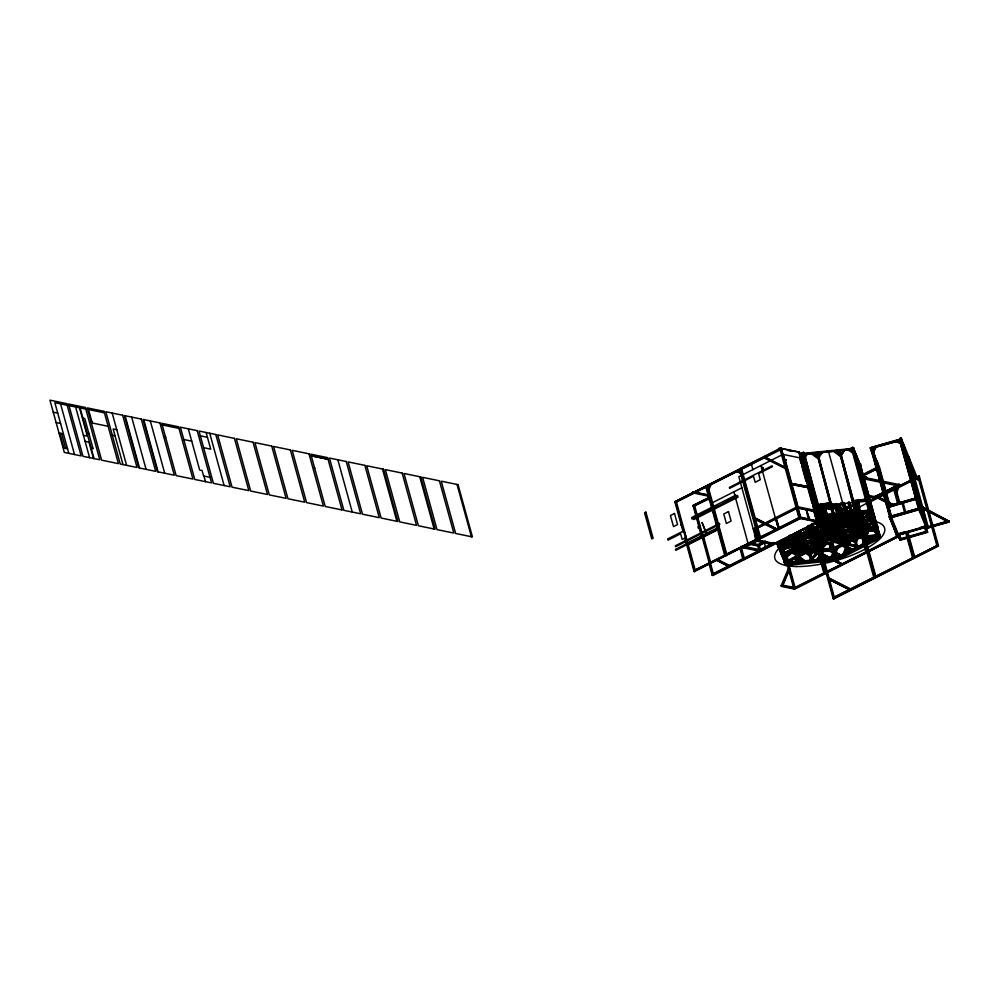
<?xml version="1.0" encoding="UTF-8"?>
<svg xmlns="http://www.w3.org/2000/svg" width="999" height="999" viewBox="0 0 999 999"><rect width="100%" height="100%" fill="white"/><g stroke="black" fill="none" stroke-linecap="round" stroke-linejoin="round"><path stroke-width="1.5" d="M775.212 529.458L754.745 518.993L755.144 517.932L776.972 529.083L754.407 517.769L755.144 517.932M849.113 589.647L828.646 579.183L829.058 578.121L849.512 588.586M707.891 488.299L709.053 485.402L709.789 485.551M788.248 536.55L786.026 542.145L786.762 542.295M789.135 536.363L787.05 541.62L787.786 541.77L789.884 536.525M808.428 526.598L806.043 532.517L805.306 532.367L808.091 525.374L809.44 530.282M809.165 526.748L807.067 532.005L806.33 531.855M805.107 545.404L806.268 542.507M802.409 552.971L804.257 548.326L804.994 548.488M805.906 545.466L806.83 543.144M806.181 546.778L807.567 543.294M804.183 552.597L805.331 549.7L804.595 549.55L803.446 552.447L804.919 552.759L789.747 560.439M808.303 543.456L806.917 546.928L805.444 546.628M819.467 519.617L816.683 526.61L817.419 526.76M817.706 526.086L819.792 520.829L820.541 520.991L818.443 526.236M831.568 529.682L830.419 532.579L831.905 538.024L832.654 538.174M831.493 533.953L833.328 529.32M832.229 534.115L834.078 529.47L832.592 529.158L830.743 533.803L838.586 535.427M834.927 551.398L836.088 548.488M849.55 522.889L850.711 519.992M848.7 525.811L846.852 530.444L847.589 530.606M847.889 529.932L849.038 527.035L849.774 527.185M850.624 524.263L852.472 519.617M845.903 546.977L843.119 553.97L843.855 554.12M847.464 543.656L846.078 547.127L846.815 547.29L847.739 544.967M844.417 552.722L845.529 549.925M846.453 549.662L844.892 553.596L844.155 553.446L846.24 548.189L846.977 548.351M856.543 538.124L855.394 541.033L856.131 541.183M857.567 537.612L855.718 542.245L856.455 542.395L858.303 537.762L832.891 550.599L806.817 553.221L803.009 543.593L825.499 532.192L851.573 529.57L855.381 539.198L854.083 539.335L850.686 530.993L825.911 533.491L804.545 544.33L803.246 544.455L803.009 543.593M865.034 536.138L866.183 533.241L866.92 533.391M862.399 544.193L865.184 537.2L865.921 537.362M863.136 544.355L865.521 538.424M866.57 536.351L867.956 532.879L866.97 531.855L865.371 537.362L866.108 537.512M865.733 539.885L864.172 543.831L863.436 543.681M876.56 531.443L873.775 538.436L874.512 538.586M874.812 537.912L876.373 533.978M875.549 538.061L876.585 535.439M781.992 585.701L781.206 585.539L788.361 568.631L789.335 568.144L782.392 585.901L794.942 588.498L794.704 587.637L782.155 585.039L781.181 585.526L781.418 586.388L794.704 589.148L898.151 536.725L897.914 535.864L793.73 588.124L782.579 585.814M782.554 584.378L788.698 569.842L789.66 569.355L789.335 568.144M782.954 585.202L789.66 569.355M708.591 498.439L707.554 498.963L710.289 500.362M785.776 467.732L764.572 457.117L763.548 457.642L765.309 457.28L785.776 467.732L786.113 468.956L785.376 468.806M890.983 504.732L877.347 497.764L879.108 497.39L885.938 500.874M923.9 518.943L921.453 507.317L922.664 506.968L921.79 508.541L923.001 508.191M857.954 503.084L858.641 503.009L858.303 503.608L857.791 502.697M858.803 507.779L859.839 507.367L858.453 502.884L858.466 503.996L841.071 511.038L840.571 510.127L843.318 509.015M873.176 450.037L874.749 447.377M873.326 450.412L874.899 447.764M845.204 508.916L845.591 508.304L846.915 512.974M845.466 508.591L846.503 508.179L848.226 512.075L847.189 512.487L846.203 508.516L848.188 515.696M799.35 542.42L801.822 539.035L799.063 543.106L799.537 542.607M804.282 536.013L802.771 538.399L805.519 534.328L804.582 535.327M799.787 543.493L802.147 540.259M794.242 562.287L798.151 556.406L799.038 561.8L799.5 561.301M799.325 555.282L800.748 553.046L800.274 553.546M822.901 519.243L824.887 516.358L822.602 519.93M799.65 556.493L801.697 552.06M810.489 554.158L811.925 551.923L811.45 552.422M810.364 555.869L812.874 550.936M834.802 517.445L836.238 515.209L835.763 515.721M810.826 555.369L813.111 551.798M831.855 523.326L834.914 518.781L832.329 522.827M835.426 517.981L837.187 514.235L836.95 515.596L837.424 515.097L829.757 516.321L833.828 519.255L834.302 518.743L829.982 514.96L829.52 515.459L829.757 516.321L835.514 515.746M820.778 541.371L823.538 537.3M824 536.8L821.253 540.871L821.715 540.372M833.653 531.493L831.755 534.228M833.903 532.367L831.618 535.939L834.852 531.368M823.101 550.799L821.203 553.533L824.05 549.812L821.54 554.745L822.002 554.245M845.978 516.321L847.402 514.085L846.94 514.585M848.601 513.973L845.841 518.044L848.601 513.973L840.933 515.197L845.004 518.119L845.479 517.619L841.158 513.836L840.696 514.335M857.154 515.197L858.578 512.962L858.116 513.461M833.216 553.321L829.769 558.703L833.69 552.822L833.228 553.571L829.158 550.636L829.62 550.137L832.679 552.335M857.267 516.533L854.207 521.078L854.682 520.579M857.779 515.721L859.54 511.975L859.302 513.336L852.11 514.073L856.18 516.995L856.643 516.495L852.334 512.699L851.872 513.211M857.492 516.408L859.777 512.837L852.11 514.073M833.553 554.545L830.968 558.591L831.443 558.079M853.471 532.492L855.843 529.258L853.945 531.98L854.42 531.48M850.099 538.411L852.859 534.34L850.574 537.912L851.048 537.412M856.568 529.632L854.282 533.204L857.03 529.133L856.093 530.132M851.298 538.299L853.196 535.564M853.67 535.064L851.772 537.799M800.374 456.181L803.596 454.283L819.742 515.109L818.281 515.322L801.66 454.995L802.397 455.144M807.155 454.37L807.617 453.871L804.869 457.942L805.331 457.442M821.94 452.884L822.414 452.385L818.506 458.266L818.98 457.767M835.064 451.56L835.539 451.061L840.147 454.37M843.106 450.749L843.581 450.249L840.521 454.795L840.996 454.295M818.281 515.322L819.018 515.472L802.384 454.632L853.158 449.288L872.214 518.581L873.7 518.881L871.977 517.719L831.18 538.386L828.933 529.807M852.409 451.898L852.871 451.398L850.324 449.562M826.872 539.847L778.458 544.73L777.509 545.729L777.746 546.59L778.696 545.591L827.11 540.709L826.648 541.208M817.719 504.595L830.531 502.847L822.339 504.133M859.839 465.097L860.788 464.098L860.077 465.959M820.179 513.548L804.445 454.195L821.053 514.522L819.742 515.109M816.333 517.819L821.29 515.384L822.876 523.351L821.041 514.972L868.006 510.239L868.243 511.101M784.914 555.094L790.359 554.095L790.122 553.234L789.884 554.595L785.664 555.019M820.866 516.758L819.655 517.107M785.751 555.019L786.225 554.507L788.049 561.113M823.226 516.982L823.7 516.483L821.802 519.205L822.264 518.706M802.559 539.872L803.508 538.861L807.579 541.795M788.935 554.695L789.41 554.195L786.65 558.266L787.125 557.767M825.599 515.397L825.374 516.758L821.64 517.145M803.084 542.707L801.735 535.589M823.351 522.852L820.753 524.088M778.221 546.091L822.689 523.364M823.064 523.788L821.715 516.683M802.16 546.453L796.827 552.122L797.065 552.984L803.458 546.178M824.262 522.877L830.656 516.058M831.955 515.784L824.5 523.738L823.988 522.327M833.441 514.173L833.915 513.673L833.678 515.034M798.189 552.872L802.447 548.326M826.697 522.489L832.017 516.808M797.452 553.833L797.914 553.334L799.737 562.162L793.393 539.123M833.403 515.496L835.226 524.338L836.9 523.376L838.723 529.982L837.874 530.069L836.063 523.451M790.296 562.687L790.758 562.187L786.151 558.866M825.786 524.95L826.011 523.588M791.483 562.562L791.957 562.062L787.037 558.528M833.491 518.031L833.965 517.532L831.418 515.696M834.115 518.069L834.577 517.569L830.669 523.451L831.143 522.952M834.952 517.981L835.426 517.482L841.57 521.903M817.057 540.709L822.165 539.747M809.04 549.887L814.235 544.368M817.344 541.046L822.527 535.514M832.554 524.825L827.372 530.357L828.496 530.244L828.733 531.106L827.609 531.218L844.205 513.523L843.968 512.662L843.493 513.161M835.664 521.515L841.882 514.872M809.277 550.749L814.472 545.229M816.545 543.019L822.764 536.376M835.464 522.964L816.782 452.947L837.412 530.569M823.738 535.826L822.789 536.838L818.718 533.903L819.667 532.904L822.714 535.102M836.3 522.877L817.619 452.859L838.248 530.481M809.365 551.748L812.474 548.426M814.297 546.49L813.174 546.603L815.234 554.07L816.358 553.958L814.297 546.49L812.824 546.977L814.884 554.445L816.008 554.333M815.596 545.117L822.851 537.375M829.769 529.994L844.58 514.373L846.403 520.979L850.399 520.666L850.636 521.528L847.564 521.84M844.854 513.911L845.092 512.549L844.617 513.049L851.797 512.325M800.586 562.075L798.763 553.246M809.465 552.622L809.939 552.122L811.75 558.728L810.913 558.816L809.09 552.21M844.667 516.908L845.142 516.408L842.594 514.572M848.363 513.099L848.126 514.473L840.933 515.197M820.791 542.807L822.377 550.774L821.203 544.293M841.67 531.018L840.084 523.051L833.853 524.138M816.857 550.536L816.021 551.411L813.723 543.081M834.939 531.243L834.465 531.743L832.879 523.776L836.625 537.649M827.996 542.669L811.076 560.701L809.952 560.814L809.714 559.952L825.886 542.707M853.009 513.811L829.657 538.698L830.781 538.586M859.265 507.18L860.002 507.292L846.765 512.937M809.952 560.814L827.135 542.494M856.268 511.426L855.793 511.925L859.952 511.5L858.104 503.234L862.174 518.031M845.991 522.027L846.228 522.889L846.465 521.528M855.431 513.424L831.018 539.448L829.894 539.56L855.381 512.4L855.144 511.538L854.907 512.899M855.756 513.249L858.803 526.485M840.821 531.106L839.235 523.139L840.821 531.106L847.352 530.444M824.287 550.674L823.813 551.173L823.576 550.312M820.366 555.869L820.841 555.369L817.781 559.915L818.256 559.415M864.16 512.4L863.923 511.538L863.685 512.899L869.779 511.838L870.017 510.464L868.705 511.051L870.753 518.518M821.852 559.053L821.378 559.552L818.943 550.674M857.816 520.716L839.135 450.699L857.579 522.077L858.89 521.49M858.653 520.629L839.972 450.611L857.404 515.384M868.93 509.69L868.456 510.189L851.847 449.875L852.322 449.363L869.305 510.102L852.447 448.926L853.571 448.351L860.551 465.459L859.252 465.596M822.564 559.415L822.09 559.915L820.266 551.086L822.564 559.415L823.401 559.328L821.116 550.998L822.939 559.827L823.401 559.328M851.935 530.981L874.15 528.321M852.784 530.906L853.246 530.394L855.069 537M827.022 558.978L827.484 558.478L821.353 554.07M853.621 530.819L854.095 530.319L855.906 536.925M867.869 519.243L867.394 519.742L870.454 515.209L852.372 520.829M834.627 556.418L834.153 556.93L834.989 556.843M870.104 518.593L869.642 519.093L867.819 512.487L868.293 511.988L870.104 518.593L870.953 518.506L869.13 511.9L863.685 512.899M834.802 556.855L834.327 557.367L832.891 552.347L831.193 551.123M872.065 517.932L870.479 519.005L868.418 511.538M858.616 537.1L859.09 536.6L855.019 533.666L854.545 534.178L854.882 535.389L855.356 534.89L857.904 536.725M876.935 527.147L877.871 526.148L877.646 527.509M879.47 536.338L880.169 534.477L880.169 536.7L836.3 558.941L785.439 564.06L776.947 543.281M832.629 504.433L831.555 504.607L832.329 503.908L838.386 505.169M841.695 520.704L837.612 505.856L841.033 502.772M841.233 503.371L837.786 506.481L839.235 506.655L842.644 503.571M838.448 506.618L841.982 503.434M848.326 512.162L847.239 512.599L848.326 512.162L850.336 519.455M709.153 495.104L693.156 491.783L692.444 492.832M778.583 449.188L779.282 448.139L798.201 452.06M683.241 532.205L674.849 501.748L780.544 448.189L799.462 452.097L818.693 521.903L712.986 575.461L712.25 575.312L709.165 564.085M674.849 501.748L739.46 469.53M780.793 449.051L675.087 502.609L780.182 449.887M764.285 457.792L765.309 457.28M781.58 455.069L738.823 476.723L756.28 540.072M695.716 515.247L693.031 505.506L709.465 497.177M708.84 498.026L693.031 505.506M709.702 498.039L693.269 506.368L709.078 498.888M797.689 505.457L785.214 459.777L785.938 459.403M783.503 461.176L786.201 459.802M799.974 454.87L802.709 453.484L853.571 448.351M800.211 455.731L802.946 454.345L853.808 449.213L860.788 466.321M711.812 503.021L741.87 487.787M716.92 506.031L693.481 517.907L693.918 519.517L738.036 497.165L737.599 495.554L733.466 497.652M723.813 502.534L730.706 499.038M802.971 465.621L805.731 464.223M849.862 448.726L852.597 447.34L854.307 448.514L852.834 448.201L850.099 449.587M850.599 448.876L853.333 447.49L853.808 449.213L852.809 450.062M687.237 544.18L717.382 528.908M717.432 528.946L687.374 544.18L718.169 529.095M687.499 545.129L717.644 529.857M809.627 486.888L790.209 483.229L809.627 486.888L809.902 487.924L790.484 484.265L809.902 487.924M753.234 529.008L797.352 506.655L814.784 510.264L813.885 510.439L817.057 521.928L800.399 518.481L797.627 508.429M862.125 474.912L876.847 467.445M816.395 520.566L813.935 511.6L815.072 511.301L797.639 507.692L753.97 529.807L796.141 508.716M862.861 475.062L876.248 468.281M862.362 475.774L879.17 467.782L878.933 466.92M863.099 475.924L876.722 469.018L875.986 468.868M878.433 468.156L879.17 467.782M863.673 478.471L866.445 477.072L866.682 477.934L863.173 479.183M754.432 535.077L755.406 534.59M806.355 509.852L809.452 519.018L806.193 509.465L808.278 519.143M813.486 506.406L816.146 505.057M813.723 507.267L816.383 505.919L815.646 505.756M761.5 536.738L799.362 517.557L800.024 518.668L799.749 517.632M724.725 555.569L693.843 570.691L800.274 517.282M725.361 554.72L758.441 538.473M774.637 530.269L759.053 537.637M776.76 529.283L798.925 517.969M799.55 517.644L800.624 517.195L816.77 520.891M684.877 538.124L694.08 571.553L799.774 517.994L818.693 521.903M694.08 571.553L800.511 518.144L781.293 448.339L740.072 468.706L759.29 538.498L760.027 538.661M757.242 540.347L800.898 518.219L798.026 507.767M813.935 511.6L814.684 511.213L817.557 521.678L773.9 543.793M753.446 549.1L742.769 546.878L743.006 547.739L757.067 540.621L773.85 544.093L773.613 542.757M756.83 541.271L744.717 547.402L744.48 546.54M830.294 505.257L825.199 507.829L830.631 527.547L824.537 507.692L830.893 504.47L830.231 504.333M825.361 508.429L831.73 505.207L834.078 513.748M763.748 541.82L758.366 544.542L760.027 550.574M816.982 514.985L819.38 513.773M752.022 543.931L758.129 545.192L764.485 541.97M765.334 541.995L757.816 545.941L759.003 550.249M749.213 544.155L758.366 546.053L766.071 542.145M832.529 508.441L836.338 506.505M816.096 516.958L818.631 515.671L819.043 516.97M821.315 523.801L820.579 523.651L818.518 516.183L819.242 515.809L870.753 510.626L873.188 519.592L822.514 525.162L779.757 546.828L778.458 546.952L777.247 542.457M833.191 508.578L835.738 507.292M836.513 507.105L831.418 509.69L824.699 508.291L831.068 505.069L836.388 506.068M832.08 509.827L838.448 506.605M816.195 518.868L820.216 516.833L825.836 516.258M817.182 518.893L819.33 517.807M759.789 549.712L770.566 544.255M771.303 544.405L712.012 574.45L772.14 544.43L771.902 543.568M816.982 521.266L818.456 521.041L811.7 524.463M712.25 575.312L817.944 521.753L798.725 451.948M799.5 535.189L800.224 533.828L827.172 539.41L826.198 539.91M778.546 544.954L780.581 544.967L779.844 541.808M820.579 523.651L823.526 523.289M863.823 477.322L900.049 484.79L874.425 497.302L899.212 484.04L900.286 485.651L864.06 478.184M800.299 534.453L801.023 534.078M809.864 529.645L801.598 533.841L797.14 532.917M813.586 527.759L820.466 524.275M883.241 492.619L874.25 496.69M886.013 491.208L895.716 486.288M802.896 533.703L805.494 532.392M814.247 527.959L818.131 525.986M822.277 524.3L779.52 545.966L786.563 563.498L836.113 558.503L880.169 536.7L872.626 518.256L872.864 519.118M839.322 516.233L828.883 521.503L828.608 520.904L833.616 518.381M835.164 517.707L840.321 514.985M883.403 493.219L875.087 497.44L870.554 496.503M886.175 491.82L898.663 485.489M803.208 534.003L810.102 530.506M815.196 527.922L820.703 525.137M778.458 546.952L822.339 524.725L873.188 519.592M836.026 517.644L838.623 516.333M869.33 500.836L883.178 493.818M885.951 492.42L919.242 476.073L938.461 545.879L833.94 598.851L833.191 598.701L822.726 560.476M817.07 527.497L819.667 526.186M870.067 500.998L919.242 476.073M838.935 516.908L831.53 520.666L833.491 527.784M869.567 501.698L883.416 494.68M886.188 493.281L919.48 476.935L886.925 493.431M791.071 535.289L792.594 540.846L791.133 541.058M830.319 521.778L834.115 519.855M848.513 512.45L855.019 509.153M859.152 507.167L867.919 502.734M870.304 501.86L884.152 494.842M838.835 518.181L837.624 518.731L837.786 517.994M848.838 513.036L857.679 508.653M840.097 521.116L851.847 515.159L856.205 516.058M835.152 524.1L829.807 526.798L830.469 526.948M840.758 521.253L849.849 516.645M840.259 521.715L852.022 515.759L860.726 517.569L856.48 502.16M829.969 527.41L839.322 522.664M841.995 521.316L853.183 515.434L831.967 526.873M792.806 534.727L822.464 531.393M800.798 544.293L783.278 553.171L785.064 559.54L783.853 559.89L782.392 554.707M806.193 541.558L816.97 536.101M828.883 531.568L827.909 530.556L842.731 523.051M848.126 520.317L864.297 512.125M786.712 551.96L797.489 546.49M806.93 541.72L813.661 538.299M832.691 528.658L842.12 523.876M850.211 519.78L855.594 517.057M858.291 515.684L862.337 513.636M867.731 510.901L870.429 509.54M784.864 553.346L803.733 543.793M804.307 543.468L825.674 532.629L838.061 531.381M856.443 517.082L828.308 530.906L828.708 532.142L829.432 530.794M859.14 515.709L869.929 510.252L871.403 510.551L869.692 509.39L866.882 510.801L862.724 511.226M803.246 544.455L825.736 533.054L851.81 530.432L855.381 539.198M784.252 554.183L803.121 544.63L802.746 543.568L803.408 545.466M811.213 540.534L816.595 537.799M845.054 523.376L847.751 522.015M851.448 520.142L854.495 518.593M858.528 516.545L870.666 510.402L853.895 449.438L852.684 449.787M803.858 544.78L786.338 553.658L786.201 552.747M832.317 530.357L840.409 526.261M843.094 524.9L848.501 522.09L850.324 528.696M852.184 520.292L871.403 510.551M784.265 555.169L785.376 554.595L781.905 545.804M832.142 527.859L836.687 528.796L847.377 523.376M855.394 519.318L859.402 517.282L855.156 501.885M828.471 533.329L829.432 532.842M837.349 528.933L848.039 523.513M857.392 518.781L860.626 517.145M858.116 518.893L860.726 517.569M824.55 536.026L830.731 534.24M865.584 519.717L869.355 517.807M837.861 534.278L841.857 532.255M865.858 520.092L869.842 518.069M833.466 538.736C827.759 540.084 811.7 544.792 833.466 538.736L834.265 540.796L830.968 542.469M826.373 542.869L785.938 563.349L784.465 563.049L784.227 562.187L824.662 541.695M838.099 535.139L842.095 533.116M867.419 520.279L870.079 518.931M791.707 558.928L805.182 552.097M807.879 550.724L821.353 543.906M832.292 538.361L844.417 532.217M848.463 530.169L852.509 528.109M855.194 526.748L861.937 523.339M784.465 563.049L824.899 542.557M828.858 540.546C834.952 539.185 825.049 541.246 827.122 541.957M827.234 540.584L830.444 539.747L872.214 518.581M807.267 551.56L816.695 546.79M833.029 538.511L846.503 531.68M855.931 526.898L858.628 525.536M864.023 522.802L869.417 520.067M871.84 519.305L878.87 536.838L878.633 535.976L835.876 557.642L786.325 562.637L786.563 563.498L785.439 564.06L785.202 563.199L825.636 542.719M832.529 539.223L848.7 531.031M851.398 529.657L870.266 520.104M833.266 539.373L849.437 531.181L851.573 532.642M852.135 529.807L873.7 518.881M843.468 534.765L848.975 531.967M850.686 530.993L851.81 530.432L851.573 529.57M840.596 538.786L843.306 537.425M847.352 535.364L851.41 533.304M847.701 535.664L851.623 533.678M842.12 538.711L851.585 533.916M842.644 538.911L851.785 534.278M838.823 541.158L862.249 529.295M866.245 527.285L872.514 524.113M847.302 537.237L848.276 536.738L850.324 544.205L849.362 544.705M849.899 538.898L844.642 541.558L845.067 542.957M856.455 535.576L865.646 530.919L866.483 531.655L863.798 523.951M857.117 535.714L859.752 534.378M862.374 533.054L866.308 531.056M844.804 542.157L851.373 538.836M856.618 536.176L872.327 528.171M834.465 547.877L839.672 545.242M843.306 543.356L844.03 542.994L842.207 536.388M866.121 531.843L869.917 529.907M806.58 552.36L806.817 553.221L807.941 552.659L807.704 551.798L832.479 549.3L853.845 538.473L851.023 531.53M857.192 536.813L875.049 527.772L875.286 528.633L870.991 530.806L870.753 529.945L871.727 530.956L875.374 529.12M853.82 539.01L832.654 549.737L805.918 552.522L805.681 551.66M859.165 536.338L861.65 535.089M866.358 532.704L871.428 530.132M804.545 544.33L807.941 552.659L832.716 550.162L856.33 538.236M866.345 533.316L867.719 532.617L864.722 521.74M862.986 535.389L867.956 532.879L861.001 535.876L860.763 535.002L865.371 537.887M835.464 556.343L836.925 556.118M855.918 545.978L856.643 545.604L854.832 538.998L855.569 539.148L857.392 545.754L855.918 545.978L853.845 538.473M836.375 556.93L837.112 556.555L835.114 549.512L834.377 549.363L836.188 555.968M857.454 546.378L858.428 545.891L858.665 546.753L857.691 547.24L832.254 541.97M829.969 543.144L836.063 558.079L877.197 537.225M781.418 586.388L782.392 585.901M794.467 588.286L865.846 552.11M867.194 551.436L896.578 536.538M793.968 588.985L898.151 536.725M912.599 558.004L832.954 597.827L938.223 545.017L913.985 557.305M833.191 598.701L938.461 545.879M855.544 503.608L840.409 509.74L853.134 505.244M845.916 507.967L854.332 504.557M858.141 503.221L856.767 503.109M840.733 510.514L841.757 510.102L843.019 512.849M846.078 508.354L854.108 505.094M840.921 510.651L858.803 503.409M847.314 511.738L854.182 508.953M859.477 506.805L858.441 507.23L857.429 504.408L858.466 503.996L859.839 507.367M848.263 511.625L855.144 508.841M846.253 512.862L855.881 508.966M845.816 509.115L846.503 508.179M832.679 519.443L829.482 520.467L829.744 521.066L833.641 519.83M836.038 518.381L838.661 517.557M828.608 520.904L832.542 519.655M836.238 519.005L838.935 518.156M830.169 521.091L834.065 519.855M853.071 450.736L854.282 450.387L854.907 452.972M853.246 451.136L854.445 450.786M902.397 444.555L915.833 477.497L917.045 477.147L901.148 437.899L899.937 438.249L919.53 509.627L918.893 509.815L899.512 440.234L918.568 508.678L890.459 516.346M853.358 452.097L854.57 451.748M871.702 448.264L900.574 440.347L870.491 448.613L870.254 447.752L901.385 438.761M901.498 439.048L871.465 447.402L890.696 517.207L900.099 540.259L927.596 532.317L925.786 525.899L920.778 527.222M854.495 454.22L855.706 453.871L874.974 523.663M872.152 449.35L870.941 449.7L872.277 454.021L873.476 453.671L872.152 449.35L871.103 450.099M855.107 455.706L856.318 455.369L856.842 457.829L855.631 458.179M855.269 456.118L856.48 455.769L857.167 459.053M871.94 452.797L873.138 452.447L890.521 515.534M855.506 457.892L856.717 457.554M902.909 445.791L904.107 445.442L906.867 458.529M856.905 460.127L858.116 459.777L860.127 466.283L858.915 466.633L856.905 460.127L858.278 460.177M874.475 458.266L875.349 459.053M858.178 463.236L859.39 462.887L859.902 465.347M858.341 463.636L859.552 463.286L860.239 466.57M859.103 465.497L860.314 465.147M875.599 461.126L876.81 460.776L889.447 506.655M859.377 466.171L860.589 465.821L877.322 526.423L838.336 537.574M876.16 462.475L877.359 462.125M876.273 463.436L877.484 463.086M860.276 469.418L861.475 469.068L860.151 464.747M905.319 457.667L906.53 457.317L903.945 445.042L902.746 445.392L904.107 445.442M909.04 457.53L907.829 457.879L923.938 516.321M878.034 466.795L879.245 466.446L890.072 505.781M907.954 458.154L909.152 457.804M908.066 458.441L909.277 458.091M879.357 467.02L878.271 467.657L879.482 467.307L873.376 452.347M866.545 499.975L867.756 499.625L869.455 503.771L868.243 504.12M868.481 504.982L869.692 504.632L867.994 500.487M824.075 522.677L822.701 522.614L824.025 526.935L825.236 526.585L823.9 522.265L820.654 523.351L827.534 540.496M869.305 510.102L870.629 510.039L854.008 449.712M915.683 498.226L887.686 506.093L916.245 497.839L916.607 499.075L888.049 507.33M871.428 511.925L872.639 511.575L874.325 515.721L873.126 516.071M916.533 498.876L888.111 507.467L888.598 506.943M916.645 499.175L915.896 499.063M824.262 527.509L825.474 527.16L824.849 524.575M824.3 527.909L825.499 527.559L826.123 530.144M888.835 509.278L887.749 509.602L889.51 513.911M780.231 540.734L787.524 538.636M790.446 537.787L796.278 536.101M852.135 519.967L869.642 514.922M783.303 540.272L786.225 539.435M824.525 528.471L825.736 528.121L827.072 532.442M858.129 518.668L868.331 515.721M888.998 509.89L887.911 510.202L889.672 514.522M796.515 536.962L780.469 541.595L782.979 550.499M824.625 529.133L825.836 528.783M780.631 541.982L790.833 539.023M853.983 520.791L868.568 516.583M824.749 530.094L825.961 529.745M873.363 516.933L874.562 516.583L872.876 512.437M823.988 531.505L826.398 530.806M826.21 530.956L827.422 530.606M780.132 544.755L781.343 544.405M779.282 545.104L778.184 545.729M780.306 544.917L808.228 536.85M811.163 536.001L819.979 533.454M834.427 529.283L840.309 527.584M843.243 526.735L869.692 519.105M789.285 542.744L809.852 536.813M812.786 535.963L815.721 535.114M843.393 527.122L861.026 522.027M872.302 518.831L873.501 518.481L874.362 522.177L873.151 522.527M802.247 539.298L803.571 539.235L802.359 539.585M784.952 544.505L820.216 534.315M826.51 532.355L827.834 532.292L826.623 532.642M833.191 530.569L865.521 521.241M872.414 519.118L873.626 518.768L875.624 525.274L874.425 525.624M780.169 546.178L781.368 545.829M789.522 543.606L801.273 540.222M804.207 539.373L820.366 534.702M833.353 530.956L837.761 529.682M842.169 528.409L848.039 526.71M850.986 525.861L861.263 522.889M867.144 521.191L871.553 519.917M780.281 546.465L781.493 546.116M827.122 533.454L828.321 533.104M780.132 547.452L778.92 547.802L777.409 542.919M781.118 547.177L782.329 546.828L782.567 547.689L781.355 548.039M872.452 520.791L873.65 520.442M919.292 507.405L919.929 507.217L922.664 516.982M780.294 547.864L779.083 548.201L777.472 542.994M827.072 534.403L828.283 534.053L826.947 529.732L825.911 530.481M872.614 521.191L873.813 520.841L871.815 514.335M919.43 507.742L920.067 507.554M898.463 536.251L897.252 536.6L889.247 516.695L920.379 507.704M918.493 508.479L891.283 516.558M919.28 508.329L920.491 507.979M827.609 535.039L828.82 534.69L829.62 537.487M874.2 521.778L872.989 522.127L872.527 519.93M890.708 516.883L891.333 516.708M781.368 548.713L782.879 548.164L784.44 553.346M829.37 533.503L829.757 534.74L825.674 535.914L825.286 534.677M889.485 517.557L920.616 508.566L901.148 437.899M783.303 548.251L797.889 544.043M855.206 527.484L872.701 522.44M781.48 549L782.692 548.651M890.846 517.582L919.555 509.29M781.992 549.05L799.5 543.993M861.188 526.186L871.403 523.239M891.57 517.594L918.855 509.715M851.26 529.408L852.472 529.058L852.759 530.057L853.97 529.707L853.733 528.846L854.395 530.744L851.797 531.006M779.757 550.349L780.743 550.287L779.832 550.549L776.585 542.582M782.08 549.537L801.036 544.055M852.522 529.195L872.939 523.301M781.705 549.937L782.904 549.587L781.58 545.267M782.229 549.912L802.659 544.018M854.133 529.145L873.101 523.676M781.33 550.399L780.119 550.749L777.721 541.957M804.145 543.956L805.356 543.606L805.644 544.33M851.498 530.269L852.709 529.92L853.096 530.869M873.65 523.738L874.849 523.389M782.342 550.449L783.541 550.099L785.951 558.716L784.752 559.065M802.984 544.43L804.195 544.08M828.283 537.375L829.495 537.025L828.87 534.44M782.454 550.724L783.666 550.387M783.865 550.586L781.568 551.261L780.032 545.704M827.959 537.949L826.76 538.299L826.136 535.714M781.68 551.548L782.779 550.686M872.739 520.429L873.888 524.6L872.676 524.95L874 524.875M781.942 551.885L780.731 552.235L779.22 547.352L780.893 552.647L782.105 552.297L780.806 548.226M827.022 538.973L829.445 538.274M874.25 525.224L875.461 524.875M829.557 538.548L828.346 538.898A2.11 0.674 -15.4 0 1 830.706 538.948M783.253 552.41L784.465 552.06L784.702 552.922M805.506 546.416L804.307 546.765L803.483 543.781M851.66 533.091L852.871 532.742L851.635 528.259M875.361 526.348L876.573 526.011L877.434 529.695L876.223 530.044L875.599 527.447M781.343 554.545L781.106 553.683L822.289 541.783M833.765 538.473L876.585 526.523M875.486 526.635L877.197 526.148M782.729 553.633L819.505 543.019M782.816 554.12L824 542.22M832.542 539.76L876.822 527.385L876.423 526.148M782.167 554.582L783.378 554.233M876.223 527.36L877.559 527.285M782.966 554.495L824.15 542.607M834.165 539.71L875.349 527.809M784.178 554.944L785.376 554.595M805.169 548.913L806.38 548.563M852.534 535.227L853.733 534.877M805.294 549.188L806.505 548.838L804.732 542.582M782.529 556.655L783.74 556.306M876.061 529.645L877.259 529.295M785.826 556.343L784.615 556.693L786.088 561.775M877.172 530.794L878.383 530.444L879.232 534.128L878.034 534.477M831.093 544.268L832.304 543.918M783.191 558.266L784.39 557.917M784.952 557.917L786.163 557.567L784.827 553.246M876.71 531.256L877.921 530.906M831.33 544.83L832.542 544.48L831.917 541.908M831.368 545.229L832.579 544.88L833.191 547.464M877.509 532.005L878.72 531.655M858.578 465.422L876.947 532.117L875.748 532.467L877.072 532.392M783.74 559.615L784.939 559.265M831.593 545.804L832.804 545.454L834.14 549.775M877.322 532.742L878.533 532.392M877.484 533.141L878.695 532.804L876.685 526.286M924.2 520.404L925.574 520.454L922.664 506.968M879.07 533.728L877.871 534.078L877.409 531.88M831.992 547.814L830.781 548.164L830.157 545.579M785.876 561.263L787.087 560.926M876.985 534.952L878.308 534.89M784.752 561.838L785.963 561.488M878.283 534.827L879.607 534.765L878.396 535.114M785.988 561.55L787.2 561.201L785.139 553.733L804.407 551.798M831.056 548.838L833.466 548.139M832.379 548.763L833.591 548.414M832.492 549.05L833.703 548.701L831.655 541.533M832.929 550.124L831.717 550.474L830.394 546.153M899.075 533.491L904.869 531.818M897.651 534.265L925.636 526.336M925.574 526.198L926.21 526.011M897.801 534.602L926.348 526.361L919.405 509.34M897.864 534.777L925.361 526.835M896.902 535.452L925.524 527.21L925.124 525.973L927.596 532.317M926.822 526.823L928.034 526.473M924.724 527.559L898.675 535.089L899.462 537.962M926.935 527.097L948.663 520.729L949.05 521.965L927.297 528.246L919.405 508.916M928.258 527.035L947.339 521.528M928.346 527.522L949.05 521.965M927.172 527.959L928.383 527.609M901.16 538.598L927.209 531.068M898.263 535.476L899.862 539.398L927.359 531.456M836.063 558.079L837.262 557.729L831.18 542.794M927.447 531.93L899.949 539.872L898.526 534.702L926.023 526.76L925.274 527.41L926.46 531.718L925.111 527.022M821.977 553.508L842.444 563.973L840.671 564.348L821.578 554.582M873.488 521.016L822.589 526.211L778.82 548.451L785.938 565.509L836.837 560.327L880.606 538.074L873.488 521.016L874.137 523.563M804.395 453.771L847.951 449.375M818.356 505.531L824.113 504.945M818.593 506.031L866.857 501.198M820.216 514.597L821.053 514.522M825.386 514.997L832.317 514.298M834.877 514.035L842.057 513.311M825.624 515.859L829.782 515.434M836.55 514.747L843.73 514.023M847.726 513.623L854.744 512.912M858.803 512.512L864.347 511.95M822.364 518.331L833.041 517.257M836.088 516.945L842.194 516.333M845.241 516.021L851.348 515.409M822.789 518.681L831.93 517.757M834.977 517.457L844.105 516.533M847.152 516.233L856.193 516.221M822.527 518.943L833.203 517.857M836.25 517.557L843.88 516.783M846.94 516.471L851.51 516.021L848.101 503.658M839.272 518.781L840.396 518.668M826.835 522.04L833.978 521.316M827.06 522.589L834.302 521.703M836.563 521.64L846.34 520.654M811.176 524.238L817.257 523.626M823.051 523.226L834.14 521.928M836.987 521.64L839.847 521.353M811.5 524.612L817.494 524.013M822.102 523.863L872.951 518.731M827.297 523.451L839.847 522.19M842.394 521.928L846.578 521.515M823.825 524.138L840.858 522.427M843.955 522.115L861.001 520.392M864.098 520.079L870.291 519.455M834.315 523.638L840.084 523.051M846.228 522.889L848.388 522.664L848.151 521.803L849.6 529.058M857.055 527.672L864.622 526.91M861.163 527.659L864.197 527.36M832.479 530.719L837.012 530.269M841.558 529.807L847.614 529.195M854.182 528.583L873.338 526.598M795.366 534.915L798.388 534.615M816.545 532.779L821.091 532.33M844.118 530.007L847.14 529.695M865.296 527.872L871.353 527.26M791.533 535.739L800.611 534.815M804.332 534.44L824.387 532.467M853.895 529.445L873.576 527.46M791.058 536.238L798.201 535.514M804.682 534.865L822.839 533.029M853.433 529.945L873.101 527.971M790.584 536.738L796.64 536.126M804.207 535.364L822.364 533.541M824.837 534.165L825.961 534.053M830.993 537.275L832.117 537.162M781.755 542.932L786.388 542.469M789.472 542.157L794.105 541.695M817.294 539.348L828.096 538.261M781.992 543.793L785.077 543.481M789.709 543.019L794.342 542.557M825.249 539.435L828.333 539.123M836.288 538.898L880.169 534.477M781.006 544.93L787.062 544.318M790.084 544.005L796.141 543.406M800.686 542.944L806.73 542.332M811.275 541.87L817.332 541.271M820.354 540.958L823.376 540.659M840.359 538.948L846.403 538.336M849.437 538.024L853.97 537.574M860.027 536.962L866.083 536.351M870.616 535.889L875.161 535.439M810.988 542.02L816.995 541.408M833.491 540.072L880.406 535.339M781.243 545.791L825.137 541.371M833.029 540.571L878.421 535.988M818.518 542.145L814.197 542.582L816.495 550.911M777.746 546.59L824.662 541.87M831.043 541.221L877.959 536.488M808.378 543.618L815.371 542.919M818.755 543.006L813.96 543.943L814.809 543.856M818.281 543.506L821.166 543.219M827.222 542.932L824.687 543.194L828.596 543.156M787.587 552.597L797.302 551.623L797.539 552.484M804.17 550.936L798.426 551.51L798.663 552.372M813.91 549.949L809.602 550.387L809.839 551.248L833.403 548.863M816.782 549.662L819.655 549.375M831.867 548.139L820.778 549.263L821.016 550.124M791.308 552.684L795.366 552.272M797.951 552.01L803.696 551.436M827.647 549.013L830.581 548.726M785.326 554.17L799.787 552.709M801.935 552.922L794.267 554.158L798.338 557.08L798.813 556.58L794.505 552.797L794.03 553.296L794.267 554.158L800.024 553.571M806.63 552.909L805.444 553.034L809.515 555.956L809.989 555.456L805.918 552.522M809.714 559.952L810.838 559.84M785.202 563.199L812.936 560.402M816.021 560.089L822.189 559.465M825.274 559.165L832.979 558.379M947.339 521.103L948.775 521.116L922.739 507.155L923.226 508.753L947.489 521.478L923.076 508.379M863.086 478.683L881.205 482.405M884.227 483.029L899.312 486.138M868.506 495.379L876.048 496.94L876.285 497.802L868.743 496.241M869.28 497.052L875.324 498.289M314.398 467.207L314.735 468.406M918.755 477.31L918.006 477.16L936.762 545.229L937.499 545.392L932.604 527.622M778.408 448.576L781.53 449.2M788.174 450.549L791.083 451.148M798.963 452.809L799.699 452.959M780.793 449.575L780.057 449.413L798.813 517.494M917.032 478.171L916.295 478.022L918.568 479.183M785.214 459.777L785.951 459.927M866.445 477.072L865.708 476.923L865.946 477.784M786.4 463.186L785.676 463.561M897.739 487.949L897.002 487.799L895.853 490.696L896.59 490.846M894.505 489.585L893.768 489.435L897.851 504.233M740.309 469.567L741.046 469.717M834.59 505.232L839.272 506.63M830.556 505.332L831.218 505.469M836.912 506.905L830.693 505.044M832.13 508.641L826.073 507.392L826.235 507.992M824.537 507.692L832.292 509.24M825.211 508.041L830.968 526.685L830.306 526.548M707.105 485.926L706.368 485.776L725.599 555.581L726.335 555.731L726.098 554.87M858.528 517.732L852.309 515.871M706.618 487.162L705.881 487L724.637 555.082M797.227 506.993L797.127 507.942L814.56 511.55L814.272 510.526M849.974 521.865L849.237 521.715L851.048 528.321L852.522 528.633L851.036 523.189L850.286 523.039M818.518 516.183L819.255 516.333M840.609 520.854L841.27 520.991M847.302 522.764L846.565 522.614L848.838 523.776L845.828 522.465M819.667 517.632L818.93 517.482L820.891 524.213L823.301 523.513L823.064 522.652L829.957 539.797A2.11 0.674 -15.4 0 0 830.706 539.135M709.315 495.704L693.156 491.783M693.893 493.131L708.441 496.141M851.972 526.598L850.486 526.298L852.771 527.46M853.795 526.935L854.532 527.085L850.161 525.074L855.269 527.235M842.881 524.975L843.543 525.112L842.369 525.224M870.991 530.806L871.727 530.956M800.112 517.445L816.907 521.103M815.908 522.34L821.852 523.576M855.956 530.631L864.859 532.479M814.66 522.902L822.09 524.438M854.707 531.193L865.097 533.341M835.876 527.435L831.343 526.498L837.549 528.359L837.387 527.747M831.255 526.76L838.636 528.284M813.698 523.389L821.116 524.925M855.219 531.992L864.123 533.828M831.98 527.26L836.687 528.796M850.998 531.93L851.735 532.08M864.485 534.627L863.748 534.477L866.033 542.807L866.77 542.969M821.016 525.961L821.752 526.111M849.924 531.943L850.673 532.092M833.041 529.994L832.304 529.832L839.659 526.111L838.835 523.101M775.761 519.055L778.346 528.471L776.123 520.392M827.909 530.556L828.646 530.706M815.309 528.858L816.046 529.008L809.09 532.005M844.954 534.989L837.999 537.986L837.761 537.125M807.517 527.484L813.298 528.683M816.195 529.283L823.413 530.781M834.977 533.179L840.758 534.378M845.092 535.264L853.77 537.062M814.572 529.22L815.309 529.37M806.817 528.159L808.328 535.514L807.354 536.001L805.843 528.646M807.754 528.346L825.099 531.943L824.125 532.43L812.574 530.044M832.329 533.441L840.996 535.239M844.13 535.764L854.008 537.924M844.367 536.625L850.149 537.824M810.901 530.057L808.94 525.474M867.269 541.733L868.006 541.883L866.782 537.45M675.824 502.235L676.56 502.385L695.304 570.466L694.567 570.317M754.745 518.993L774.587 528.908M811.875 531.068L811.138 530.919L809.615 525.374M810.414 531.293L811.151 531.443M809.814 531.63L810.551 531.78L812.612 539.26L811.875 539.098M824.038 535.402L824.774 535.551L826.148 540.571M820.966 536.113L820.229 535.951L823.875 537.812L819.492 535.801M845.304 541.695L837.886 540.159L838.061 540.759M830.943 539.035L830.206 538.886L830.444 539.747M796.628 532.117L802.559 533.341L802.796 534.203L796.865 532.979M835.176 540.097L845.566 542.245M831.18 539.897L832.105 540.097M833.94 540.659L845.803 543.119M832.979 540.621L858.428 545.891M795.192 533.104L798.164 533.728M794.417 533.166L801.036 534.602L800.299 531.443M832.966 541.146L835.938 541.758M841.87 542.994L844.842 543.606M799.262 534.328L827.409 540.272L825.986 535.214M831.717 541.171L858.665 546.753M914.222 558.166L913.486 558.016L906.318 531.992M800.998 535.501L826.435 540.771M823.313 542.907L824.05 543.056M866.695 552.135L867.432 552.297M754.869 529.632L754.195 528.521L757.354 538.648M790.883 539.672L791.62 539.835M847.976 551.51L848.725 551.66L846.677 544.268M792.594 540.846L791.857 540.696L790.396 535.389M802.859 545.292L801.385 544.979L803.658 546.141M755.219 536.051L755.456 538.811M759.065 538.161L758.328 538.011L739.572 469.93M804.732 547.514L800.349 545.504L804.257 547.052M777.459 542.27L778.209 542.42L777.971 541.558M807.529 549.113L806.792 548.963L809.065 550.124M840.446 555.844L835.589 553.583M764.959 540.971L765.621 541.108M758.116 539.91L754.844 529.37L757.704 538.411M781.305 544.605L779.844 544.817L779.108 542.17M757.754 540.084L774.412 543.543L774.125 542.507M837.112 556.555L835.551 553.421M774.287 543.881L756.855 540.272L753.696 528.771M756.405 540.359L756.093 541.108L772.889 544.592L772.652 543.731M806.618 551.361L805.881 551.211L803.945 544.43M805.893 551.735L805.157 551.585L803.171 544.605M751.473 543.119L759.103 544.705L760.763 550.736L743.968 547.252L744.292 546.503M750.187 543.668L759.34 545.566M842.444 563.973L821.24 553.359M104.408 412.812L88.511 409.528L92.233 423.002M67.183 405.244L54.845 402.684L68.806 453.359M69.031 405.631L85.814 409.103M162.2 424.925L178.983 428.409M702.772 536.9L702.035 536.75L709.24 562.887L709.977 563.036L702.759 536.376L703.508 536.525L710.701 562.674L709.964 562.512M745.266 546.703L760.526 549.875M743.006 547.739L759.789 551.223M200.337 435.826L207.442 437.287M874.475 577.322L873.738 577.172L862.786 537.962M784.227 562.187L784.964 562.337M82.917 418.169L84.765 418.556L93.069 448.713L91.234 448.339L94.056 458.591M53.259 412.162L57.717 413.087M825.986 572.315L825.249 572.165L820.354 554.395M183.791 439.523L191.721 441.171M165.347 436.338L165.672 437.537M824.525 573.051L823.788 572.902L818.493 553.658M90.897 421.216L91.783 421.391M91.334 422.814L108.117 426.298M116.771 429.707L113.174 428.958L122.989 464.585M203.609 447.689L210.714 449.163L206.119 432.505M829.058 578.121L828.321 577.959L850.886 589.273M828.646 579.183L848.488 589.098M56.119 422.565L60.577 423.489M112.3 435.152L115.035 435.714M87.038 433.104L88.886 433.491M83.441 435.289L87.313 436.088L79.52 407.804M58.991 432.967L63.449 433.891M85.115 441.371L88.986 442.182L93.469 458.466M92.994 448.426L91.146 448.052L80.095 407.917M210.04 477.335L203.596 475.999L202.098 470.541L199.675 470.042L188.324 428.821M67.557 448.826L63.874 448.064L59.753 433.129M878.121 470.779L874.962 469.393L877.384 470.629M800.873 457.155L803.296 458.404L800.137 457.005M888.66 502.272L894.117 505.069M878.371 497.24L885.189 500.724M889.285 502.822L893.381 504.907M878.084 497.914L886.263 502.097M888.998 503.496L891.72 504.882M763.548 457.642L786.113 468.956L785.039 467.582M841.695 517.744L844.417 519.143M851.235 522.627L858.054 526.111M840.946 517.594L845.042 519.68M851.86 523.176L857.317 525.961M841.283 518.806L844.018 520.204M850.836 523.688L856.293 526.485M848.7 524.525L844.792 522.976L848.438 524.837M845.541 523.139L849.175 524.999M868.019 537.687L872.139 539.797L865.921 536.838M741.208 473.339L736.837 471.316L740.471 473.176M862.025 535.352L865.034 536.663M871.103 540.309L866.245 538.049L870.366 540.159M817.956 518.506L820.229 519.667M817.219 518.344L819.492 519.517M817.407 519.492L819.829 520.729M852.384 540.234L854.657 541.396M852.097 540.909L855.731 542.769L851.123 539.897M832.229 535.389L836.126 536.938L831.755 534.927L835.389 536.788L833.666 530.444L835.301 536.413M810.926 525.861L815.034 527.971M810.189 525.711L815.808 528.146L818.094 536.475L817.357 536.326L815.072 527.996M812.637 527.784L809.153 526.223L813.273 528.334M843.481 545.267L845.753 546.441L842.744 545.117M842.457 545.791L846.091 547.652M841.72 545.641L845.354 547.502M836.001 552.522L841.483 555.332L835.264 552.372M836.338 553.746L839.073 555.144M791.645 535.639L795.753 537.737L790.908 535.476M794.729 538.261L789.872 536.001L793.98 538.099M825.037 556.118L840.047 563.798M806.455 547.752L810.089 549.612M801.098 545.654L803.521 546.89M806.043 548.813L808.328 549.974M780.269 541.396L784.377 543.506L779.532 541.246M779.232 541.92L783.353 544.018L778.496 541.758M717.657 559.602L729.932 565.871L718.281 560.139M716.633 560.114L727.534 565.696M715.883 559.964L728.171 566.246M900.062 442.27L897.364 440.846L900.224 442.644M922.889 507.542L948.775 521.116M813.186 453.309L817.794 456.63M812.711 453.808L816.171 456.306M866.295 512.187L868.843 514.01L868.381 514.51L865.833 512.687M857.779 515.234L863.91 519.642L863.448 520.142L858.116 516.446L857.641 516.945L861.101 519.443M853.77 513.449L856.318 515.272L855.843 515.784L853.296 513.948M836.175 518.868L841.096 522.402M850.012 530.681L852.047 532.142M855.731 536.001L857.429 537.225M848.051 530.944L852.122 533.878M826.685 522.852L821.765 519.318L822.239 518.806L828.383 523.226L829.62 529.695M822.552 534.003L820.853 532.779L819.192 533.404L823.263 536.326M830.818 550.012L832.517 551.236M798.663 535.014L801.21 536.85M803.833 540.084L806.38 541.92L805.444 542.919L803.745 541.695M797.002 535.639L801.086 538.573M803.371 540.584L805.918 542.42M818.281 551.286L820.828 553.109L820.354 553.608L818.656 552.397M818.106 552.135L821.166 554.333L820.691 554.832L817.632 552.634M821.69 555.282L826.298 558.603M822.364 556.618L825.823 559.103M807.105 552.41L809.652 554.233M795.928 553.533L798.476 555.369M800.224 557.205L805.132 560.739M800.986 558.591L804.67 561.238M799.337 557.542L803.945 560.851M800.012 558.866L803.471 561.363M846.19 507.405L846.528 507.929L844.442 503.121M845.154 507.817L845.504 508.341L843.855 504.32M859.015 507.979L859.664 506.905M839.235 506.655L841.982 513.261M838.573 506.518L842.369 520.841M917.457 500.811L928.496 527.897L908.915 456.943L907.716 457.292L923.501 514.597M918.306 503.234L922.826 514.31M918.768 509.515L925.723 526.535L925.436 525.499M903.158 502.959L905.756 512.387M902.072 503.271L904.582 512.499M872.764 448.376L891.37 516.083M873.576 454.408L877.122 463.099L888.798 505.519M873.813 455.269L875.311 458.953L875.074 458.091M875.848 460.277L889.098 506.718M870.254 447.752L876.011 462.05M873.201 455.444L874.712 459.128M899.587 534.827L900.374 537.699M887.424 507.642L872.814 454.495M891.483 517.395L898.426 534.415M888.66 510.964L873.114 455.694M889.247 516.695L897.015 535.739M870.366 509.802L873.101 516.533M872.814 518.094L870.866 510.901M873.476 520.616L874.387 523.114M872.464 521.728L872.589 522.689M863.361 523.863L865.009 527.897M862.899 524.175L864.035 526.96M861.363 520.604L864.197 527.572L863.223 524.025M859.215 518.331L863.036 527.684L862.861 527.085M863.835 529.657L864.809 532.03L864.635 531.431M863.161 529.982L861.113 522.514M850.923 525.561L850.574 524.413M841.757 510.102L843.119 513.436M828.646 533.603L830.544 538.536M831.967 541.745L834.702 548.738M824.699 524.487L826.635 531.381M831.031 539.972L831.343 540.734M822.652 525.212L828.745 540.147M822.514 525.162L819.979 515.971M826.623 535.539L826.735 536.5M832.716 550.162L832.479 549.3M836.113 558.503L835.876 557.642M826.51 535.676L827.771 540.397M828.758 543.493L834.852 558.416M823.988 541.483L824.774 543.543M819.005 535.089L820.491 540.696M802.672 536.75L804.207 540.509M805.406 543.468L805.119 542.744L805.356 543.606M805.706 546.628L804.62 542.657M804.507 546.977L803.77 544.33M793.368 542.494L795.266 549.587M792.457 542.757L794.367 549.85M780.594 542.32L781.518 544.567M782.13 546.078L783.441 549.562M783.204 548.701L784.964 553.296M780.831 543.181L781.755 545.429M785.951 558.716L784.627 558.778L782.866 552.36M783.166 553.296L783.828 555.219M778.333 544.792L778.77 545.854M782.192 554.507L782.629 555.569M819.505 505.232L819.742 505.906L819.28 504.732M855.044 452.26L857.055 458.766L855.843 459.115L854.644 455.207M874.899 527.684L875.723 530.382M874.737 527.285L875.624 530.157M871.927 520.741L872.814 523.626M823.313 528.821L824.65 533.141M948.663 520.729L948.9 521.59M918.506 475.924L937.724 545.729M919.567 480.269L931.792 524.662M917.045 477.147L916.807 476.286L915.596 476.635L915.833 477.497M926.473 525.274L927.297 528.246M924.562 520.042L925.524 523.364M924.574 526.248L924.812 527.11M925.998 531.418L926.235 532.28L924.075 526.698L924.312 527.559M917.344 501.86L918.581 506.343M900.037 503.658L895.966 488.848L895.229 488.698L899.3 503.496M907.779 531.768L914.709 556.93L913.973 556.78L907.042 531.618M895.229 489.223L894.255 488.211L898.576 503.871M897.676 498.101L898.9 502.547M908.69 538.061L909.914 542.507M895.329 492.544L897.764 501.436M906.33 532.504L910.401 547.315M911.225 550.274L912.449 554.707M905.594 532.355L912.524 557.517M899.862 539.398L900.099 540.259M879.57 469.268L889.36 504.782M895.953 531.268L897.414 536.575M895.279 529.532L897.252 536.6M875.461 459.328L891.62 517.744L890.983 517.919L871.865 448.638M875.611 460.152L888.398 506.443M892.369 521.278L896.453 536.076M892.319 521.803L894.467 529.482M872.464 453.359L872.701 454.22M871.378 450.761L890.246 519.13M860.314 464.597L877.322 526.423M877.409 526.648L879.607 534.765M877.434 527.01L879.495 534.477M858.778 461.388L879.145 535.264M861.812 475L863.024 479.408M864.647 485.302L865.858 489.71M866.67 492.657L869.917 504.42M874.774 522.077L876.16 527.197M875.574 525.749L875.811 526.61M873.988 521.853L874.225 522.714M873.688 522.052L874.013 523.276M877.11 535.239L875.299 529.158L874.562 528.995L876.373 535.601M852.597 447.34L852.834 448.201M874.6 528.296L875.861 532.742M872.027 520.654L873.488 525.949M869.167 510.551L871.228 518.019M871.915 520.379L873.738 526.985M871.14 519.393L872.789 525.224M869.33 514.71L869.667 515.934M862.811 514.81L864.335 520.354M860.951 515.596L861.762 518.543M861.65 518.344L857.554 503.459L859.177 511.363M860.226 515.422L861.188 518.656M863.036 525.611L863.835 528.521M862.786 525.462L863.598 528.421M855.818 502.022L860.226 517.819M864.123 532.33L864.36 533.191M860.014 518.431L860.838 521.391M855.331 502.385L858.578 514.135M864.922 536.625L865.733 539.585M866.545 542.544L875.923 576.585L875.186 576.435L864.185 536.475M854.669 502.247L858.316 515.472M859.29 518.718L860.102 521.678M863.148 532.817L863.386 533.678M856.505 509.627L858.141 515.546M858.953 518.506L863.036 533.304M863.848 536.263L867.919 551.061L867.182 550.911L863.511 537.587M870.716 560.676L871.94 565.122M872.751 568.081L873.975 572.514M875.199 576.96L875.436 577.822L874.699 577.659L864.672 541.283M855.706 508.728L856.53 511.688M857.741 517.32L859.44 522.789M861.063 528.708L862.287 533.154M857.267 517.832L859.115 524.637M864.435 544.405L865.646 548.838M859.615 529.445L865.733 551.648M849.512 502.11L852.771 513.948M848.85 501.973L852.509 515.297M848.363 502.322L852.022 515.759M850.336 515.921L850.511 516.52L822.689 519.33L827.659 531.468L820.129 504.445M854.157 529.882L854.395 530.744M851.136 522.365L851.947 525.287M847.726 512.262L848.913 516.583M850.511 522.352L851.448 525.574M852.097 528.908L853.858 535.164L852.646 535.514L851.298 530.744M850.336 523.189L854.22 537.087L853.283 538.099L851.46 531.493M847.002 513.399L846.141 508.079L848.076 515.272M843.78 502.547L848.526 519.792M843.106 502.41L847.864 519.642M848.201 521.116L847.964 520.254L846.84 520.367L847.077 521.228M850.948 530.382L851.772 533.379M828.458 451.336L847.189 519.505M847.239 520.891L845.416 514.285L846.765 521.391M841.982 502.697L845.516 515.521M844.105 514.872L845.928 521.478M847.714 536.625L849.774 544.093L848.8 544.58L846.752 537.112M837.187 503.896L841.932 521.128M836.525 503.758L841.42 521.391M840.808 520.167L842.032 524.65M835.863 503.621L839.809 517.981M842.207 527.996L843.418 532.43M844.642 536.863L845.866 541.333M835.389 504.02L839.709 519.692M840.496 523.264L841.32 526.248M835.351 505.656L838.611 517.482M840.047 522.589L840.858 525.536M841.458 527.834L842.881 532.879M843.481 535.214L848.213 552.372L847.477 552.21L845.191 543.881M842.594 532.417L842.831 533.279M839.697 522.664L840.509 525.574M844.118 538.698L844.917 541.62L844.043 542.057L843.243 539.148M839.372 522.689L840.846 528.034M834.627 506.018L838.286 519.33M843.918 539.772L847.489 552.734L846.752 552.584L844.455 544.255M840.833 530.394L841.645 533.316M841.47 536.226L843.293 542.844L834.29 547.44L834.527 548.301M841.483 536.75L842.944 542.032M840.147 534.94L840.384 535.801M840.746 536.6L842.569 543.206M831.93 509.428L832.866 512.674M839.472 537.774L841.52 545.242L839.547 540.609M831.255 509.078L832.592 513.961M839.148 539.635L840.796 545.616L840.059 545.454L838.411 539.485M833.715 523.688L835.776 531.156M833.578 524.5L834.365 527.347M833.666 525.686L835.301 531.668M838.436 546.853L838.673 547.714L837.699 546.69M824.075 504.507L827.784 518.006M828.608 521.003L830.681 528.496M831.892 532.892L832.891 536.376M823.526 504.333L824.35 507.342M823.326 504.358L827.459 519.355M828.695 523.851L829.944 528.346M831.268 533.166L832.092 536.138M830.057 529.695L831.293 534.178M823.001 505.706L827.135 520.691M823.426 507.717L824.674 512.225M830.956 535.252L831.78 538.236M822.214 504.92L826.785 521.59M827.584 524.425L828.808 528.946M830.019 533.366L831.243 537.774M832.454 542.195L834.078 548.076M821.865 504.57L828.471 528.558M821.19 504.308L828.533 530.981M829.232 533.503L830.544 538.249M833.641 549.737L834.377 552.372M820.516 504.42L827.946 531.406M820.816 505.631L827.834 531.131M828.82 534.69L829.844 538.449M827.721 532.005L829.957 539.797M819.305 505.244L822.177 515.584M824.575 524.2L826.51 531.093M818.918 504.795L821.403 513.798M829.957 544.867L831.28 549.4M818.606 504.82L821.553 515.397M825.674 532.629L825.911 533.491L825.499 532.192M827.347 538.686L827.684 539.91M819.729 511.151L821.016 515.696M823.688 525.724L824.025 526.935M820.454 515.459L822.514 522.939M802.472 452.622L819.804 515.534M822.389 525.462L824.625 533.329L823.501 533.441L823.263 532.579M819.242 515.809L821.49 524.238M824.637 535.464L825.461 538.449M828.433 549.375L828.671 550.237M821.802 525.636L823.451 531.63M824.013 533.703L825.736 539.959M823.026 531.505L825.074 538.985M823.551 534.203L825.274 540.459M817.644 513.723L818.481 516.72M820.953 525.724L824.899 540.047M820.379 524.775L820.616 525.636M817.182 514.223L818.006 517.22M820.479 526.223L821.727 530.719M822.052 532.005L823.738 538.049M819.942 526.048L821.253 531.218M821.503 531.893L823.601 539.373M799.088 452.023L800.748 458.054L782.579 454.295L780.918 448.264M799.787 456.293L801.011 460.739M803.858 471.091L805.906 478.496M808.753 488.848L809.977 493.294M810.788 496.253L812.012 500.699M814.872 511.051L816.907 518.456M800.062 457.917L814.46 510.202M799.862 459.103L801.086 463.536M801.897 466.496L805.981 481.306M808.016 488.698L812.087 503.496M812.911 506.456L816.782 520.641M819.754 534.453L821.553 540.809M822.052 544.205L823.688 550.187M821.578 544.717L823.226 550.686M821.378 550.262L822.189 553.221M823.413 557.654L834.427 597.614L833.69 597.464L822.676 557.504M818.456 543.031L820.279 549.637L819.43 549.725L817.619 543.119M822.689 558.029L823.913 562.462M826.772 572.827L833.94 598.851M812.924 523.464L816.633 536.688M816.995 538.261L817.806 541.221M818.618 544.18L819.842 548.613M818.718 546.178L819.804 550.149M812.075 523.551L815.334 535.389M816.146 538.349L816.97 541.296M817.145 543.618L818.968 550.224M825.261 572.677L825.499 573.538L824.762 573.389L819.217 553.284M815.122 537L813.298 530.394L812.562 530.244L814.385 536.85L813.648 537.225L810.351 525.524M812.212 528.459L812.449 529.32M812.574 530.769L814.023 536.051M815.271 543.356L817.332 550.824M815.634 546.853L816.87 551.323M816.383 551.036L816.62 551.898M809.59 531.293L811.887 539.622L811.151 539.472L808.853 531.143M807.229 529.645L808.878 535.626M806.255 530.144L807.492 534.627M783.278 454.433L797.677 506.718M803.184 528.459L804.42 532.942M805.244 535.926L806.892 541.895M807.716 544.892L808.94 549.375M780.544 448.189L799.774 517.994M797.177 509.627L798.825 515.596M809.178 554.745L810.439 559.315M806.593 545.716L808.079 551.148L806.605 550.849L804.794 544.23M805.843 545.554L807.342 550.998M802.06 534.053L802.297 534.915M800.674 530.269L801.76 534.24M802.834 538.648L803.933 542.619L802.584 535.501L800.898 535.676L802.247 542.782L800.786 537.499M799.2 530.494L800.461 534.69M800.274 537.849L801.772 543.294M794.23 539.035L797.901 552.347M799.537 558.266L800.349 561.213M789.66 535.239L790.896 540.197L788.935 535.614M779.22 528.034L776.235 518.531L778.833 527.947M785.813 553.871L787.449 559.79M788.261 562.749L795.192 587.912L794.455 587.762L787.524 562.599M760.888 465.546L775.286 517.832M787.537 563.124L794.055 586.8M781.393 541.583L784.627 553.359M786.8 562.974L793.73 588.124M782.017 546.341L783.953 553.234L782.741 553.583L781.168 548.014M780.594 542.869L782.891 551.198M780.856 543.968L782.779 550.911M781.668 548.513L781.905 549.375M779.183 541.745L780.007 544.73M783.94 558.853L784.877 562.125M780.531 547.377L781.293 550.149M781.393 551.61L783.303 558.553M778.446 541.595L779.27 544.58M778.321 544.093L780.231 551.036M778.646 546.241L779.832 550.549M751.348 463.998L752.884 469.605M764.06 541.758L765.709 547.727M741.533 474.525L743.581 481.918M744.392 484.89L745.616 489.323M746.428 492.282L747.652 496.728M748.463 499.687L751.723 511.525M753.358 517.445L754.582 521.878M755.394 524.837L756.618 529.283M757.429 532.242L758.653 536.688M754.357 529.895L756.83 538.848M755.644 535.452L756.43 538.324M756.83 539.76L757.067 540.621M758.129 545.192L758.366 546.053M733.878 491.845L748.276 544.118M740.996 546.266L744.255 558.116M744.267 558.628L744.505 559.49L743.768 559.34L740.684 548.126M741.508 551.598L742.732 556.043M739.947 548.488L742.806 558.853M707.429 490.122L708.653 494.555M709.465 497.514L711.912 506.393M713.548 512.312L714.772 516.758M716.395 522.677L717.619 527.122M718.443 530.082L719.667 534.515M720.479 537.474L723.738 549.313M702.884 535.751L694.73 506.156L693.993 506.006L702.147 535.601M710.227 562.387L713.486 574.238L712.749 574.075L709.889 563.723M694.405 508.004L696.041 513.923M697.265 518.356L698.9 524.288M699.712 527.247L700.936 531.68M710.314 565.721L712.986 575.461M696.528 518.206L701.822 537.45M675.599 501.898L694.817 571.703M457.018 484.453L471.416 536.738M419.742 476.735L434.14 529.02M382.48 469.018L396.878 521.303M337.849 459.777L352.247 512.062M209.728 433.254L224.126 485.526M203.946 476.073L205.494 481.668M150.312 420.941L164.71 473.226M143.731 419.58L158.129 471.865M131.681 417.082L146.079 469.368M125.1 415.721L139.498 468.007M112.175 413.049L126.586 465.334M75.637 406.993L89.598 457.667M60.564 403.871L74.525 454.545M61.601 433.516L65.709 448.451M877.197 461.725L877.821 464.31M828.546 535.027L829.17 537.599M823.089 528.259L823.713 530.844M783.94 551.048L784.227 552.41M785.189 558.666L785.714 561.138L784.502 561.488L783.978 559.015M784.852 557.454L785.551 560.739L784.34 561.088L783.878 558.891M783.029 549.875L782.404 547.29L781.193 547.639L781.817 550.224M783.041 553.021L783.903 556.705L782.692 557.055L782.067 554.457M780.868 543.531L781.156 544.892M826.66 539.935A2.11 0.674 -15.4 0 1 827.447 539.273M710.077 484.877L708.229 489.522L708.965 489.672L710.813 485.027L710.077 484.877M837.112 547.976L835.264 552.609L836.001 552.759L837.849 548.126L837.112 547.976M851.735 519.468L849.887 524.1L851.36 524.413L853.208 519.767L851.735 519.468M898.026 487.275L896.19 491.92L896.927 492.07L898.775 487.425L898.026 487.275M876.036 447.015L873.663 451.623L876.036 447.015M805.956 454.495L804.532 456.73L806.43 453.996L805.956 454.495M820.753 453.009L818.169 457.043L821.228 452.497L820.753 453.009M844.292 450.624L840.858 456.006L844.767 450.124L844.292 450.624M787.736 554.807L786.313 557.042L788.211 554.308L787.736 554.807M798.014 558.129L795.429 562.162L798.488 557.629L798.014 558.129M820.029 554.657L816.595 560.039L820.504 554.158L820.029 554.657M856.468 515.821L853.021 521.203L856.93 515.309L856.468 515.821M869.642 514.485L866.208 519.867L870.117 513.986L869.642 514.485M811.987 453.434L811.525 453.933L817.657 458.354L818.131 457.842L811.987 453.434M834.34 451.173L833.878 451.685L840.009 456.093L840.484 455.594L834.34 451.173M849.138 449.687L848.663 450.187L852.746 453.121L853.208 452.622L849.138 449.687M818.431 504.957L817.956 505.457L830.768 503.708L818.431 504.957M797.477 535.139L796.54 536.138L800.611 539.073L801.548 538.061L797.477 535.139M822.577 520.029L822.102 520.529L826.722 523.851L827.184 523.351L822.577 520.029M835.763 518.706L835.289 519.205L839.897 522.514L840.371 522.015L835.763 518.706M853.72 500.511L853.246 501.011L866.058 499.263L853.72 500.511M853.958 501.373L853.483 501.873L866.295 500.137L853.958 501.373M865.109 512.3L864.635 512.799L868.718 515.734L869.18 515.234L865.109 512.3M645.916 512.125L644.555 512.812L651.748 538.948L653.121 538.261L645.916 512.125M762.674 467.295L763.224 470.292L729.357 487.45L729.607 488.361L753.483 476.261L755.144 482.292L760.276 479.695L758.616 473.663L772.364 466.695L772.115 465.784L763.461 470.167L762.674 467.295M674.5 513.498L670.454 515.546L673.501 526.61L677.547 524.562L674.5 513.498M735.751 495.167L691.633 517.519L692.082 519.143L736.201 496.778L735.751 495.167M680.943 525.012L682.205 525.462L680.943 525.012M684.115 530.631L667.694 538.948L668.019 540.147L680.631 533.753L682.217 539.497L686.026 537.562L684.115 530.631M699.263 526.036L697.914 526.723L698.301 528.121L699.65 527.435L699.263 526.036M728.483 511.613L723.763 513.998L726.373 523.488L731.093 521.091L728.483 511.613M719.467 523.451L675.349 545.804L675.611 546.765L719.73 524.4L719.467 523.451M717.195 528.084L687.137 543.319L717.931 528.234L717.195 528.084M688.074 543.019L675.474 549.4L675.724 550.349L688.336 543.968L688.074 543.019M859.889 516.82L860.564 516.958L859.889 516.82M803.683 452.272L801.273 452.972L801.51 453.833L803.92 453.134L803.683 452.272M820.778 514.323L818.356 515.022L818.593 515.884L821.016 515.184L820.778 514.323M828.92 530.357L823.538 532.292L828.92 530.357M840.746 518.294L839.622 518.406L841.682 525.874L842.806 525.761L840.746 518.294M830.406 529.32L829.282 529.433L831.343 536.9L832.467 536.788L830.406 529.32M328.047 459.265L311.251 455.794L328.047 459.265M342.008 509.94L325.224 506.468L310.814 454.17L327.597 457.654L342.008 509.94M916.008 478.696L915.271 478.546L919.642 480.556L916.008 478.696M800.686 456.019L799.949 455.869L802.959 457.18L800.686 456.019M741.77 469.343L741.033 469.193L759.777 537.275L760.526 537.425L741.77 469.343M738.598 470.954L737.861 470.804L740.871 472.115L738.598 470.954M708.066 486.426L707.329 486.263L726.086 554.345L726.822 554.495L708.066 486.426M873.576 530.019L872.839 529.87L875.848 531.181L873.576 530.019M872.552 530.544L871.815 530.394L876.185 532.405L872.552 530.544M865.209 534.265L864.472 534.115L866.77 542.445L867.507 542.594L865.209 534.265M844.717 534.128L843.98 533.978L846.265 542.307L847.015 542.457L844.717 534.128M847.364 546.765L846.628 546.603L852.859 549.562L847.364 546.765M847.701 547.976L846.965 547.827L851.822 550.087L847.701 547.976M807.192 547.902L805.718 547.589L810.826 549.762L807.192 547.902M66.733 403.633L49.95 400.149L64.348 452.435L81.144 455.906L66.733 403.633M85.377 407.492L68.581 404.008L82.979 456.293L99.775 459.765L85.377 407.492M104.008 411.351L87.225 407.879L101.623 460.164L118.406 463.636L104.008 411.351M122.64 415.209L105.857 411.738L120.255 464.023L137.038 467.495L122.64 415.209M141.271 419.068L124.488 415.596L138.886 467.882L155.682 471.353L141.271 419.068M159.915 422.927L143.119 419.455L157.517 471.74L174.313 475.212L159.915 422.927M178.546 426.798L161.751 423.314L176.149 475.599L192.944 479.07L178.546 426.798M197.178 430.656L180.382 427.172L194.793 479.458L211.576 482.929L197.178 430.656M215.809 434.515L199.026 431.031L213.424 483.316L230.207 486.788L215.809 434.515M234.44 438.374L217.657 434.89L232.055 487.175L248.838 490.646L234.44 438.374M253.072 442.232L236.288 438.748L250.687 491.033L267.482 494.505L253.072 442.232M271.716 446.091L254.92 442.607L269.318 494.892L286.114 498.364L271.716 446.091M290.347 449.95L273.551 446.466L287.962 498.751L304.745 502.222L290.347 449.95M308.978 453.808L292.195 450.324L306.593 502.609L323.376 506.081L308.978 453.808M346.241 461.513L329.458 458.042L343.856 510.314L360.651 513.798L346.241 461.513M364.885 465.372L348.089 461.9L362.487 514.173L379.283 517.657L364.885 465.372M383.516 469.23L366.72 465.759L381.131 518.031L397.914 521.515L383.516 469.23M402.147 473.089L385.364 469.617L399.762 521.89L416.546 525.374L402.147 473.089M420.779 476.948L403.996 473.476L418.394 525.749L435.177 529.233L420.779 476.948M439.41 480.806L422.627 477.335L437.025 529.607L453.821 533.091L439.41 480.806M458.054 484.665L441.258 481.193L455.656 533.466L472.452 536.95L458.054 484.665M900.399 443.481L896.091 441.221L900.399 443.481M840.147 505.831L841.795 509.84L840.147 505.831M900.923 538.661L898.988 533.941L901.16 539.522L900.923 538.661M705.506 531.031L702.022 522.415L705.943 532.642L705.506 531.031M796.103 566.52A56.943 18.357 -15.4 0 0 884.352 532.38A56.943 18.357 -15.4 0 0 808.691 530.881A56.943 18.357 -15.4 0 0 796.103 566.52M828.458 544.13A2.11 0.674 -15.4 0 0 831.73 542.869A2.11 0.674 -15.4 0 0 828.933 542.807A2.11 0.674 -15.4 0 0 828.458 544.13"/></g></svg>
